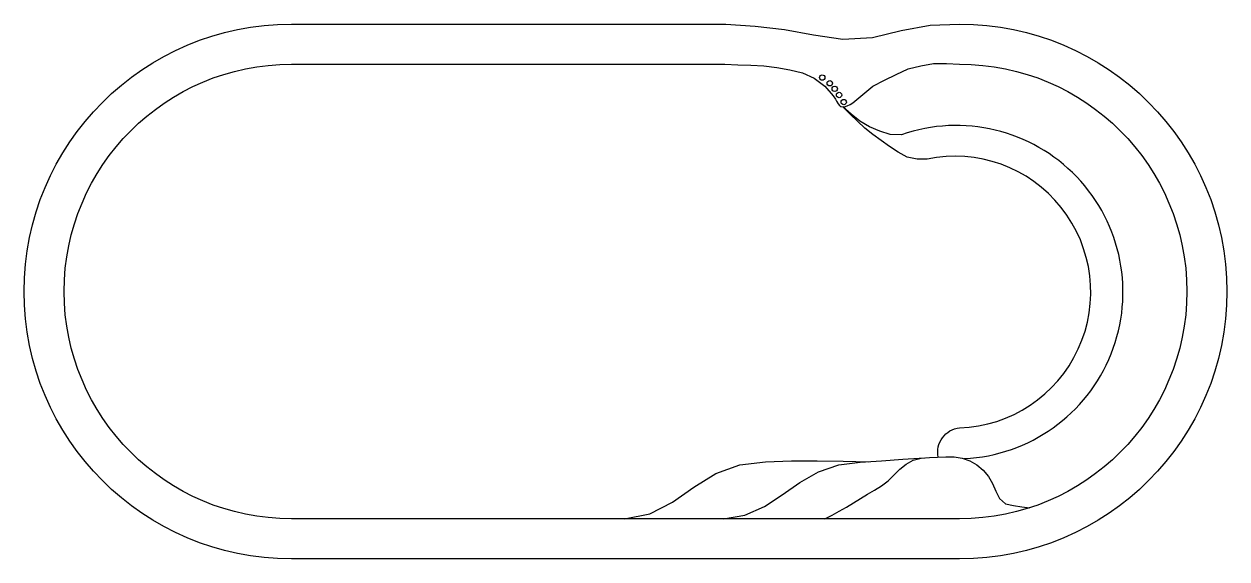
# Model space of a CAD drawing. Header units: millimetres. Extents: x 139.27 to 148.27, y 94.27 to 98.27.
import ezdxf

# ---------------------------------------------------------------- set-up
doc = ezdxf.new("R2010")
doc.units = ezdxf.units.MM
doc.header["$LTSCALE"] = 10
doc.layers.add('piscinas_igui', color=3, linetype='Continuous')

msp = doc.modelspace()

# ---------------------------------------------------------------- linework, layer by layer
at = {"layer": 'piscinas_igui'}
for points in [[(146.272, 98.265, -1), (146.272, 94.265), (141.272, 94.265, -1), (141.272, 98.265), (144.5218, 98.265), (144.7425, 98.2501), (144.9622, 98.2242), (145.1797, 98.1838), (145.3986, 98.1527), (145.6189, 98.1641), (145.8337, 98.2168), (146.051, 98.2567)], [(145.4728, 97.6767), (145.5489, 97.7377), (145.6234, 97.8004), (145.7098, 97.8457), (145.7973, 97.8891), (145.8864, 97.9291), (145.9807, 97.9539), (146.0769, 97.9698), (146.1745, 97.9711), (146.272, 97.965, -1), (146.272, 94.565), (141.272, 94.565, -1), (141.272, 97.965), (144.5155, 97.965), (144.6131, 97.9614), (144.7107, 97.958), (144.8081, 97.9522), (144.905, 97.9405), (145.0012, 97.9234), (145.0958, 97.8996), (145.1848, 97.8598), (145.2623, 97.8009), (145.3261, 97.7271), (145.3431, 97.7022), (145.3518, 97.6885), (145.3644, 97.6676), (145.3733, 97.6551), (145.3814, 97.6494), (145.3852, 97.6478), (145.3986, 97.6465), (145.4106, 97.647), (145.4307, 97.6533), (145.4518, 97.6637)]]:
    msp.add_lwpolyline(points, format="xyb", close=True, dxfattribs=at)
at = {"layer": 'piscinas_igui', "color": 1}
msp.add_lwpolyline([(146.1124, 95.0266, -0.447523), (146.272, 95.245, 1.088991), (146.0295, 97.2558), (145.953, 97.2539), (145.8783, 97.2693), (145.8123, 97.3079), (145.748, 97.3496), (145.6851, 97.3934), (145.6233, 97.4387), (145.5637, 97.4867), (145.5071, 97.5383), (145.4523, 97.5918), (145.3986, 97.6465)], format="xyb", dxfattribs=at)
at = {"layer": 'piscinas_igui', "color": 2}
msp.add_lwpolyline([(146.3071, 95.0155, 1.156241), (145.8362, 97.4366), (145.7534, 97.44), (145.6738, 97.4644), (145.5967, 97.4958), (145.5256, 97.5388), (145.4611, 97.5915), (145.3986, 97.6465)], format="xyb", dxfattribs=at)
for points in [[(143.7642, 94.565), (143.9535, 94.6013), (144.1245, 94.6905), (144.2824, 94.8019), (144.4467, 94.9033), (144.6281, 94.9684), (144.8199, 94.9907), (145.013, 94.9975), (145.2063, 94.9988), (145.3996, 94.9965), (145.5928, 94.9923)], [(144.506, 94.565), (144.6643, 94.5915), (144.8111, 94.656), (144.9449, 94.745), (145.0763, 94.8374), (145.2159, 94.9168), (145.368, 94.9677), (145.5273, 94.9879), (145.6877, 94.9986), (145.848, 95.01), (146.0083, 95.0219)], [(145.2628, 94.565), (145.3174, 94.5933), (145.3716, 94.6222), (145.4252, 94.6523), (145.4779, 94.6839), (145.5301, 94.7165), (145.5823, 94.7489), (145.6352, 94.7801), (145.6874, 94.8125), (145.7361, 94.8499), (145.7806, 94.8923), (145.8243, 94.9356), (145.8716, 94.9748), (145.9252, 95.0046), (145.9847, 95.0192), (146.046, 95.0241), (146.1074, 95.0263), (146.1688, 95.0294), (146.2302, 95.0287), (146.291, 95.0198), (146.3488, 94.9993), (146.4015, 94.9679), (146.448, 94.9278), (146.4873, 94.8806), (146.5189, 94.828), (146.5437, 94.7718), (146.57, 94.7163), (146.6155, 94.6772), (146.6755, 94.6641), (146.7364, 94.6558), (146.7974, 94.6483)]]:
    msp.add_lwpolyline(points, dxfattribs=at)
at = {"layer": 'piscinas_igui', "color": 1}
for centre in [(145.2443, 97.8651), (145.3005, 97.8224), (145.3371, 97.7809), (145.3701, 97.7345), (145.405, 97.6817)]:
    msp.add_circle(centre, 0.02, dxfattribs=at)

doc.saveas('drawing.dxf')
